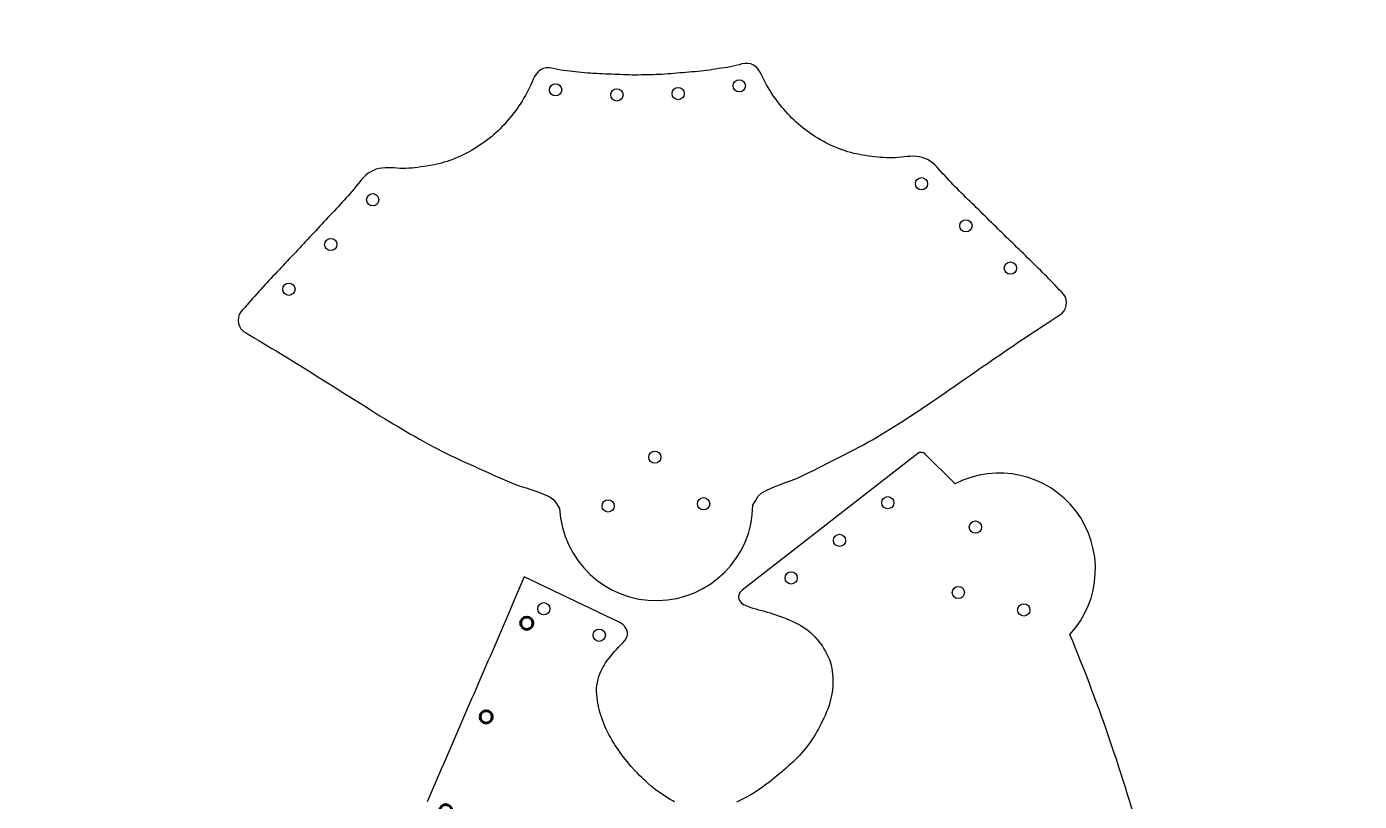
# Model space of a CAD drawing. Header units: millimetres. Extents: x -13 to 1300, y 0 to 900.
# Drawn here: x 315.5 to 641.9, y 373.5 to 563.2 of the extents above; entities that cross this region are included whole.
import ezdxf

# ---------------------------------------------------------------- set-up
doc = ezdxf.new("R2010")
doc.units = ezdxf.units.MM
doc.header["$MEASUREMENT"] = 0
doc.layers.add('Asphalt line', color=7, linetype='Continuous', lineweight=60)

# ---------------------------------------------------------------- blocks, each defined once
blk = doc.blocks.new('*U120')
at = {"layer": 'Asphalt line'}
blk.add_circle((10.01, -0.04), 1.5, dxfattribs=at)
blk = doc.blocks.new('*U121')
at = {"color": 0, "linetype": 'ByBlock', "lineweight": -2, "transparency": 16777216}
for p, rotation in [((18034.35, 16271.62), 25.65217659038145), ((18012.34, 16259.78), 30.74563605227971), ((17991.77, 16245.59), 36.53078466352862), ((17971.98, 16230.33), 39.4520793077395), ((17953.04, 16214.01), 41.98599230359968), ((17934.78, 16196.94), 43.37548425488295), ((17916.44, 16179.95), 42.52346272460711), ((17898.01, 16163.06), 42.27126068787618), ((17879.49, 16146.26), 42.45308691379032), ((17860.94, 16129.51), 42.04676851832901)]:
    blk.add_blockref('*U120', p, dxfattribs=dict(at, rotation=rotation))
blk = doc.blocks.new('*U158')
at = {"layer": 'Asphalt line'}
blk.add_circle((10.01, -0.04), 1.5, dxfattribs=at)
blk = doc.blocks.new('*U159')
at = {"color": 0, "linetype": 'ByBlock', "lineweight": -2, "transparency": 16777216}
for p, rotation in [((18034.35, 16271.62), 25.65217659038145), ((18012.34, 16259.78), 30.74563605227971), ((17991.77, 16245.59), 36.53078466352862), ((17971.98, 16230.33), 39.4520793077395), ((17953.04, 16214.01), 41.98599230359968), ((17934.78, 16196.94), 43.37548425488295), ((17916.44, 16179.95), 42.52346272460711), ((17898.01, 16163.06), 42.27126068787618), ((17879.49, 16146.26), 42.45308691379032), ((17860.94, 16129.51), 42.04676851832901)]:
    blk.add_blockref('*U158', p, dxfattribs=dict(at, rotation=rotation))
blk = doc.blocks.new('*U177')
at = {"layer": 'Asphalt line'}
blk.add_circle((10.01, -0.04), 1.5, dxfattribs=at)
blk = doc.blocks.new('*U178')
at = {"color": 0, "linetype": 'ByBlock', "lineweight": -2, "transparency": 16777216}
for p, rotation in [((18034.35, 16271.62), 25.65217659038145), ((18012.34, 16259.78), 30.74563605227971), ((17991.77, 16245.59), 36.53078466352862), ((17971.98, 16230.33), 39.4520793077395), ((17953.04, 16214.01), 41.98599230359968), ((17934.78, 16196.94), 43.37548425488295), ((17916.44, 16179.95), 42.52346272460711), ((17898.01, 16163.06), 42.27126068787618), ((17879.49, 16146.26), 42.45308691379032), ((17860.94, 16129.51), 42.04676851832901)]:
    blk.add_blockref('*U177', p, dxfattribs=dict(at, rotation=rotation))

msp = doc.modelspace()

# ---------------------------------------------------------------- linework, layer by layer
for points in [[(493.39, 446.02), (494.01, 447.14), (494.68, 448.23), (495.55, 449.09), (496.66, 449.67), (497.82, 450.18), (498.97, 450.66), (500.13, 451.12), (501.31, 451.55), (502.48, 451.99), (503.65, 452.44), (504.8, 452.93), (505.94, 453.46), (507.07, 454), (508.19, 454.56), (509.3, 455.13), (510.42, 455.71), (511.53, 456.28), (512.65, 456.84), (513.78, 457.39), (514.9, 457.94), (516.03, 458.5), (517.14, 459.06), (518.26, 459.63), (519.36, 460.22), (520.46, 460.82), (521.55, 461.44), (522.64, 462.06), (523.72, 462.69), (524.8, 463.33), (525.87, 463.98), (526.94, 464.64), (528, 465.3), (529.06, 465.97), (530.12, 466.64), (531.17, 467.32), (532.22, 468.01), (533.26, 468.7), (534.31, 469.39), (535.35, 470.09), (536.39, 470.79), (537.42, 471.49), (538.46, 472.19), (539.49, 472.9), (540.52, 473.61), (541.55, 474.32), (542.58, 475.04), (543.61, 475.75), (544.64, 476.46), (545.67, 477.18), (546.69, 477.9), (547.72, 478.61), (548.75, 479.33), (549.78, 480.04), (550.81, 480.75), (551.84, 481.46), (552.87, 482.18), (553.9, 482.88), (554.94, 483.59), (555.97, 484.3), (557.01, 485), (558.05, 485.7), (559.09, 486.39), (560.13, 487.09), (561.17, 487.78), (562.22, 488.47), (563.26, 489.16), (564.31, 489.85), (565.36, 490.53), (566.41, 491.22), (567.45, 491.9), (568.5, 492.59), (569.09, 493.02), (569.58, 493.58), (569.92, 494.23), (570.1, 494.94), (570.16, 495.68), (570.1, 496.42), (569.86, 497.1), (569.45, 497.7), (568.94, 498.25), (568.43, 498.79), (567.91, 499.33), (567.4, 499.87), (566.88, 500.4), (566.37, 500.93), (565.85, 501.46), (565.33, 501.98), (564.82, 502.51), (564.3, 503.03), (563.78, 503.54), (563.26, 504.06), (562.74, 504.57), (562.22, 505.09), (561.7, 505.6), (561.18, 506.11), (560.66, 506.62), (560.14, 507.13), (559.62, 507.63), (559.1, 508.14), (558.58, 508.64), (558.06, 509.15), (557.54, 509.66), (557.02, 510.16), (556.49, 510.67), (555.97, 511.17), (555.45, 511.68), (554.93, 512.19), (554.41, 512.69), (553.89, 513.2), (553.37, 513.71), (552.85, 514.22), (552.33, 514.73), (551.81, 515.25), (551.28, 515.76), (550.76, 516.28), (550.24, 516.79), (549.72, 517.3), (549.2, 517.82), (548.68, 518.33), (548.16, 518.85), (547.63, 519.36), (547.11, 519.87), (546.59, 520.38), (546.06, 520.88), (545.54, 521.39), (545.02, 521.9), (544.49, 522.41), (543.97, 522.92), (543.46, 523.44), (542.94, 523.96), (542.43, 524.48), (541.92, 525.01), (541.42, 525.54), (540.92, 526.08), (540.43, 526.63), (539.94, 527.18), (539.45, 527.74), (538.96, 528.3), (538.46, 528.83), (537.94, 529.35), (537.38, 529.82), (536.8, 530.25), (536.17, 530.62), (535.5, 530.93), (534.8, 531.16), (534.09, 531.32), (533.36, 531.41), (532.62, 531.43), (531.89, 531.42), (531.16, 531.36), (530.43, 531.29), (529.7, 531.21), (528.98, 531.14), (528.25, 531.09), (527.52, 531.07), (526.79, 531.07), (526.05, 531.09), (525.32, 531.13), (524.59, 531.18), (523.86, 531.24), (523.13, 531.32), (522.4, 531.4), (521.67, 531.5), (520.94, 531.6), (520.22, 531.72), (519.5, 531.85), (518.78, 532), (518.07, 532.16), (517.36, 532.35), (516.66, 532.55), (515.96, 532.76), (515.27, 533), (514.58, 533.25), (513.9, 533.53), (513.22, 533.81), (512.55, 534.12), (511.89, 534.44), (511.23, 534.77), (510.59, 535.12), (509.94, 535.48), (509.31, 535.85), (508.69, 536.24), (508.07, 536.64), (507.46, 537.05), (506.86, 537.47), (506.27, 537.91), (505.69, 538.36), (505.12, 538.82), (504.56, 539.29), (504.02, 539.77), (503.48, 540.27), (502.96, 540.78), (502.45, 541.31), (501.95, 541.84), (501.45, 542.38), (500.97, 542.94), (500.5, 543.5), (500.04, 544.06), (499.59, 544.64), (499.14, 545.22), (498.71, 545.82), (498.3, 546.42), (497.89, 547.03), (497.5, 547.64), (497.12, 548.27), (496.75, 548.91), (496.4, 549.55), (496.07, 550.2), (495.74, 550.85), (495.42, 551.51), (495.07, 552.15), (494.65, 552.76), (494.15, 553.3), (493.57, 553.74), (492.89, 554.03), (492.17, 554.17), (491.43, 554.16), (490.71, 554.04), (490, 553.86), (489.29, 553.65), (488.58, 553.47), (487.87, 553.33), (487.15, 553.2), (486.42, 553.09), (485.7, 552.99), (484.97, 552.89), (484.25, 552.78), (483.52, 552.67), (482.8, 552.56), (482.08, 552.46), (481.35, 552.36), (480.62, 552.28), (479.9, 552.21), (479.17, 552.15), (478.44, 552.09), (477.71, 552.03), (476.98, 551.97), (476.25, 551.9), (475.52, 551.84), (474.79, 551.77), (474.06, 551.7), (473.33, 551.64), (472.61, 551.59), (471.88, 551.53), (471.15, 551.49), (470.42, 551.46), (469.69, 551.43), (468.95, 551.41), (468.22, 551.4), (467.49, 551.39), (466.76, 551.37), (466.03, 551.35), (465.3, 551.33), (464.57, 551.33), (463.84, 551.33), (463.1, 551.34), (462.37, 551.36), (461.64, 551.39), (460.91, 551.42), (460.18, 551.45), (459.45, 551.49), (458.72, 551.52), (457.99, 551.55), (457.26, 551.58), (456.52, 551.61), (455.79, 551.64), (455.06, 551.67), (454.33, 551.71), (453.6, 551.76), (452.87, 551.82), (452.15, 551.9), (451.42, 551.97), (450.69, 552.05), (449.96, 552.13), (449.23, 552.2), (448.51, 552.27), (447.78, 552.35), (447.05, 552.44), (446.33, 552.56), (445.61, 552.7), (444.9, 552.88), (444.18, 553.03), (443.46, 553.12), (442.72, 553.09), (442, 552.93), (441.34, 552.6), (440.77, 552.14), (440.3, 551.58), (439.91, 550.96), (439.58, 550.3), (439.29, 549.63), (439, 548.96), (438.69, 548.3), (438.36, 547.64), (438.03, 546.99), (437.68, 546.35), (437.31, 545.71), (436.93, 545.09), (436.54, 544.47), (436.14, 543.86), (435.72, 543.25), (435.29, 542.66), (434.86, 542.07), (434.41, 541.49), (433.95, 540.92), (433.48, 540.36), (433, 539.8), (432.52, 539.26), (432.01, 538.72), (431.5, 538.2), (430.98, 537.69), (430.44, 537.2), (429.89, 536.71), (429.33, 536.24), (428.76, 535.78), (428.18, 535.33), (427.59, 534.89), (426.99, 534.47), (426.38, 534.05), (425.77, 533.65), (425.14, 533.26), (424.51, 532.89), (423.87, 532.53), (423.22, 532.18), (422.57, 531.85), (421.9, 531.53), (421.23, 531.23), (420.56, 530.95), (419.87, 530.68), (419.19, 530.43), (418.49, 530.2), (417.79, 529.99), (417.09, 529.79), (416.38, 529.62), (415.66, 529.45), (414.95, 529.3), (414.23, 529.16), (413.5, 529.04), (412.78, 528.92), (412.05, 528.82), (411.32, 528.72), (410.59, 528.64), (409.86, 528.57), (409.13, 528.52), (408.4, 528.48), (407.67, 528.48), (406.94, 528.49), (406.21, 528.53), (405.48, 528.58), (404.75, 528.62), (404.02, 528.64), (403.29, 528.63), (402.55, 528.57), (401.83, 528.45), (401.12, 528.26), (400.43, 528), (399.78, 527.67), (399.17, 527.27), (398.6, 526.81), (398.07, 526.31), (397.57, 525.78), (397.09, 525.22), (396.62, 524.64), (396.16, 524.06), (395.7, 523.49), (395.23, 522.92), (394.75, 522.36), (394.27, 521.8), (393.79, 521.25), (393.3, 520.71), (392.81, 520.17), (392.31, 519.63), (391.82, 519.1), (391.32, 518.57), (390.82, 518.04), (390.32, 517.51), (389.81, 516.98), (389.31, 516.44), (388.81, 515.91), (388.31, 515.38), (387.81, 514.84), (387.31, 514.31), (386.82, 513.77), (386.32, 513.23), (385.82, 512.7), (385.32, 512.16), (384.82, 511.62), (384.33, 511.09), (383.83, 510.56), (383.33, 510.02), (382.83, 509.49), (382.33, 508.96), (381.83, 508.43), (381.34, 507.9), (380.84, 507.37), (380.34, 506.85), (379.84, 506.32), (379.34, 505.79), (378.84, 505.26), (378.34, 504.73), (377.84, 504.21), (377.35, 503.68), (376.85, 503.15), (376.35, 502.62), (375.85, 502.09), (375.35, 501.56), (374.86, 501.02), (374.36, 500.49), (373.86, 499.95), (373.37, 499.41), (372.87, 498.87), (372.38, 498.33), (371.88, 497.79), (371.39, 497.24), (370.9, 496.69), (370.4, 496.14), (369.91, 495.58), (369.42, 495.03), (368.93, 494.46), (368.44, 493.9), (367.96, 493.33), (367.57, 492.72), (367.37, 492.02), (367.34, 491.28), (367.42, 490.54), (367.64, 489.84), (368.01, 489.21), (368.52, 488.67), (369.13, 488.27), (370.2, 487.63), (371.27, 486.99), (372.35, 486.35), (373.42, 485.71), (374.49, 485.07), (375.56, 484.43), (376.64, 483.79), (377.7, 483.15), (378.77, 482.5), (379.84, 481.85), (380.91, 481.2), (381.97, 480.54), (383.03, 479.89), (384.09, 479.23), (385.15, 478.57), (386.21, 477.9), (387.27, 477.24), (388.32, 476.57), (389.38, 475.9), (390.43, 475.24), (391.49, 474.57), (392.54, 473.9), (393.6, 473.23), (394.65, 472.56), (395.71, 471.9), (396.77, 471.23), (397.82, 470.57), (398.88, 469.91), (399.94, 469.25), (401, 468.59), (402.06, 467.93), (403.13, 467.28), (404.2, 466.63), (405.27, 465.98), (406.34, 465.34), (407.41, 464.71), (408.49, 464.07), (409.57, 463.45), (410.65, 462.82), (411.74, 462.21), (412.83, 461.6), (413.93, 461), (415.03, 460.4), (416.13, 459.82), (417.24, 459.25), (418.36, 458.68), (419.48, 458.13), (420.6, 457.59), (421.74, 457.06), (422.87, 456.55), (424.01, 456.04), (425.16, 455.55), (426.3, 455.04), (427.44, 454.53), (428.58, 454.01), (429.72, 453.49), (430.85, 452.97), (431.99, 452.46), (433.14, 451.96), (434.29, 451.49), (435.46, 451.04), (436.64, 450.63), (437.83, 450.25), (439.02, 449.87), (440.2, 449.47), (441.36, 449.04), (442.54, 448.59), (443.69, 448.09), (444.65, 447.33), (445.39, 446.31), (446.05, 445.21, 0.968807), (493.39, 446.02)], [(571.02, 414.41, 0.840766), (542.9, 451.24), (535.52, 458.59, 0.377866), (533.78, 458.7), (490.78, 425.24), (490.19, 424.64), (489.88, 423.79), (489.89, 423.32), (490.11, 422.68), (490.63, 422.08), (491.26, 421.68), (491.91, 421.38), (492.67, 421.08), (493.38, 420.85), (494.08, 420.64), (494.78, 420.44), (495.58, 420.22), (496.18, 420.06), (496.88, 419.85), (497.58, 419.65), (498.29, 419.43), (498.99, 419.2), (499.69, 418.97), (500.39, 418.72), (501.09, 418.46), (501.51, 418.3), (502.46, 417.91), (503.14, 417.6), (503.81, 417.28), (504.47, 416.94), (505.11, 416.58), (505.73, 416.19), (506.61, 415.57), (506.92, 415.33), (507.48, 414.85), (508.02, 414.35), (508.54, 413.82), (509.03, 413.27), (509.5, 412.7), (509.82, 412.29), (510.39, 411.5), (510.79, 410.88), (511.17, 410.24), (511.52, 409.59), (511.83, 408.92), (512.11, 408.24), (512.36, 407.49), (512.55, 406.83), (512.71, 406.11), (512.83, 405.38), (512.91, 404.65), (512.97, 403.91), (512.98, 403.16), (512.96, 402.1), (512.93, 401.68), (512.86, 400.94), (512.77, 400.21), (512.64, 399.48), (512.49, 398.76), (512.32, 398.04), (512.11, 397.33), (511.96, 396.85), (511.63, 395.94), (511.35, 395.26), (511.06, 394.58), (510.75, 393.91), (510.55, 393.5), (510.1, 392.58), (509.76, 391.93), (509.42, 391.27), (509.06, 390.63), (508.69, 389.99), (508.3, 389.36), (507.91, 388.73), (507.5, 388.12), (507.07, 387.52), (506.55, 386.83), (506.17, 386.36), (505.7, 385.8), (505.21, 385.25), (504.72, 384.71), (504.2, 384.18), (503.68, 383.66), (503.15, 383.15), (502.61, 382.64), (502.06, 382.15), (501.5, 381.66), (500.94, 381.17), (500.37, 380.69), (499.56, 380.02), (499.23, 379.75), (498.66, 379.28), (498.08, 378.82), (497.51, 378.36), (496.92, 377.91), (496.33, 377.47), (495.74, 377.03), (495.14, 376.61), (494.53, 376.19), (493.91, 375.79), (493.29, 375.4), (492.9, 375.17), (492.02, 374.66), (491.36, 374.31), (490.7, 373.98), (490.04, 373.66), (489.36, 373.36)], [(589.71, 359.57, 0.031706), (571.02, 414.41)]]:
    msp.add_lwpolyline(points, format="xyb")
msp.add_lwpolyline([(474.2, 373.4), (473.78, 373.63), (473.13, 374), (472.5, 374.38), (471.87, 374.78), (471.26, 375.19), (470.66, 375.61), (470.06, 376.04), (469.48, 376.48), (468.9, 376.94), (468.5, 377.26), (467.77, 377.88), (467.22, 378.37), (466.68, 378.87), (466.15, 379.38), (465.62, 379.9), (465.11, 380.43), (464.6, 380.96), (464.31, 381.27), (463.61, 382.05), (463.12, 382.61), (462.65, 383.18), (462.19, 383.75), (461.73, 384.33), (461.29, 384.92), (460.85, 385.51), (460.43, 386.12), (459.89, 386.92), (459.61, 387.35), (459.22, 387.97), (458.84, 388.61), (458.48, 389.25), (458.13, 389.9), (457.79, 390.55), (457.47, 391.22), (457.13, 391.97), (456.88, 392.57), (456.62, 393.25), (456.37, 393.95), (456.14, 394.65), (455.93, 395.36), (455.75, 396.07), (455.58, 396.79), (455.42, 397.6), (455.31, 398.25), (455.21, 398.98), (455.14, 399.72), (455.11, 400.46), (455.12, 401.2), (455.18, 401.87), (455.3, 402.66), (455.46, 403.38), (455.67, 404.09), (455.93, 404.79), (456.22, 405.47), (456.67, 406.34), (456.92, 406.78), (457.31, 407.41), (457.73, 408.01), (458.18, 408.6), (458.64, 409.18), (459.01, 409.62), (459.59, 410.28), (460.09, 410.83), (460.59, 411.36), (461.09, 411.9), (461.53, 412.38), (462.1, 413.02), (462.57, 413.87), (462.67, 414.35), (462.66, 414.88), (462.44, 415.67), (461.98, 416.41), (461.57, 416.82), (460.83, 417.33), (437.38, 428.51), (436.89, 427.36), (436.4, 426.21), (435.91, 425.06), (435.43, 423.91), (434.94, 422.76), (434.45, 421.61), (433.96, 420.46), (433.48, 419.31), (432.99, 418.16), (432.49, 417.01), (432, 415.86), (431.51, 414.71), (431.01, 413.56), (430.51, 412.42), (430.01, 411.27), (429.51, 410.13), (429.01, 408.98), (428.51, 407.84), (428.01, 406.69), (427.51, 405.55), (427.01, 404.4), (426.51, 403.26), (426.01, 402.11), (425.51, 400.96), (425.01, 399.82), (424.51, 398.67), (424.02, 397.52), (423.52, 396.38), (423.02, 395.23), (422.53, 394.08), (422.04, 392.93), (421.54, 391.79), (421.05, 390.64), (420.55, 389.49), (420.06, 388.34), (419.56, 387.19), (419.07, 386.05), (418.57, 384.9), (418.08, 383.75), (417.58, 382.61), (417.08, 381.46), (416.58, 380.31), (416.08, 379.17), (415.58, 378.02), (415.08, 376.88), (414.58, 375.73), (414.08, 374.59), (413.58, 373.44)])
for centre in [(445.06, 547.71), (490.05, 548.68), (460.09, 546.46), (475.09, 546.78), (534.67, 524.73), (400.27, 520.79), (545.55, 514.41), (390.01, 509.84), (556.44, 504.08), (379.75, 498.9), (469.37, 457.8), (457.94, 445.85), (481.3, 446.39), (526.43, 446.65), (547.87, 440.67), (514.59, 437.43), (502.75, 428.22), (543.7, 424.66), (442.19, 420.68), (559.72, 420.39), (455.76, 414.21)]:
    msp.add_circle(centre, 1.5)

# ---------------------------------------------------------------- block references
at = {"xscale": -1}
for name, p, rotation in [('*U178', (-21938.04, 10196.26), 198.8159717263302), ('*U121', (9948.76, 22535.04), 108.8159717263302), ('*U159', (10264.76, 22535.04), 108.8159717263302)]:
    msp.add_blockref(name, p, dxfattribs=dict(at, rotation=rotation))

doc.saveas('drawing.dxf')
